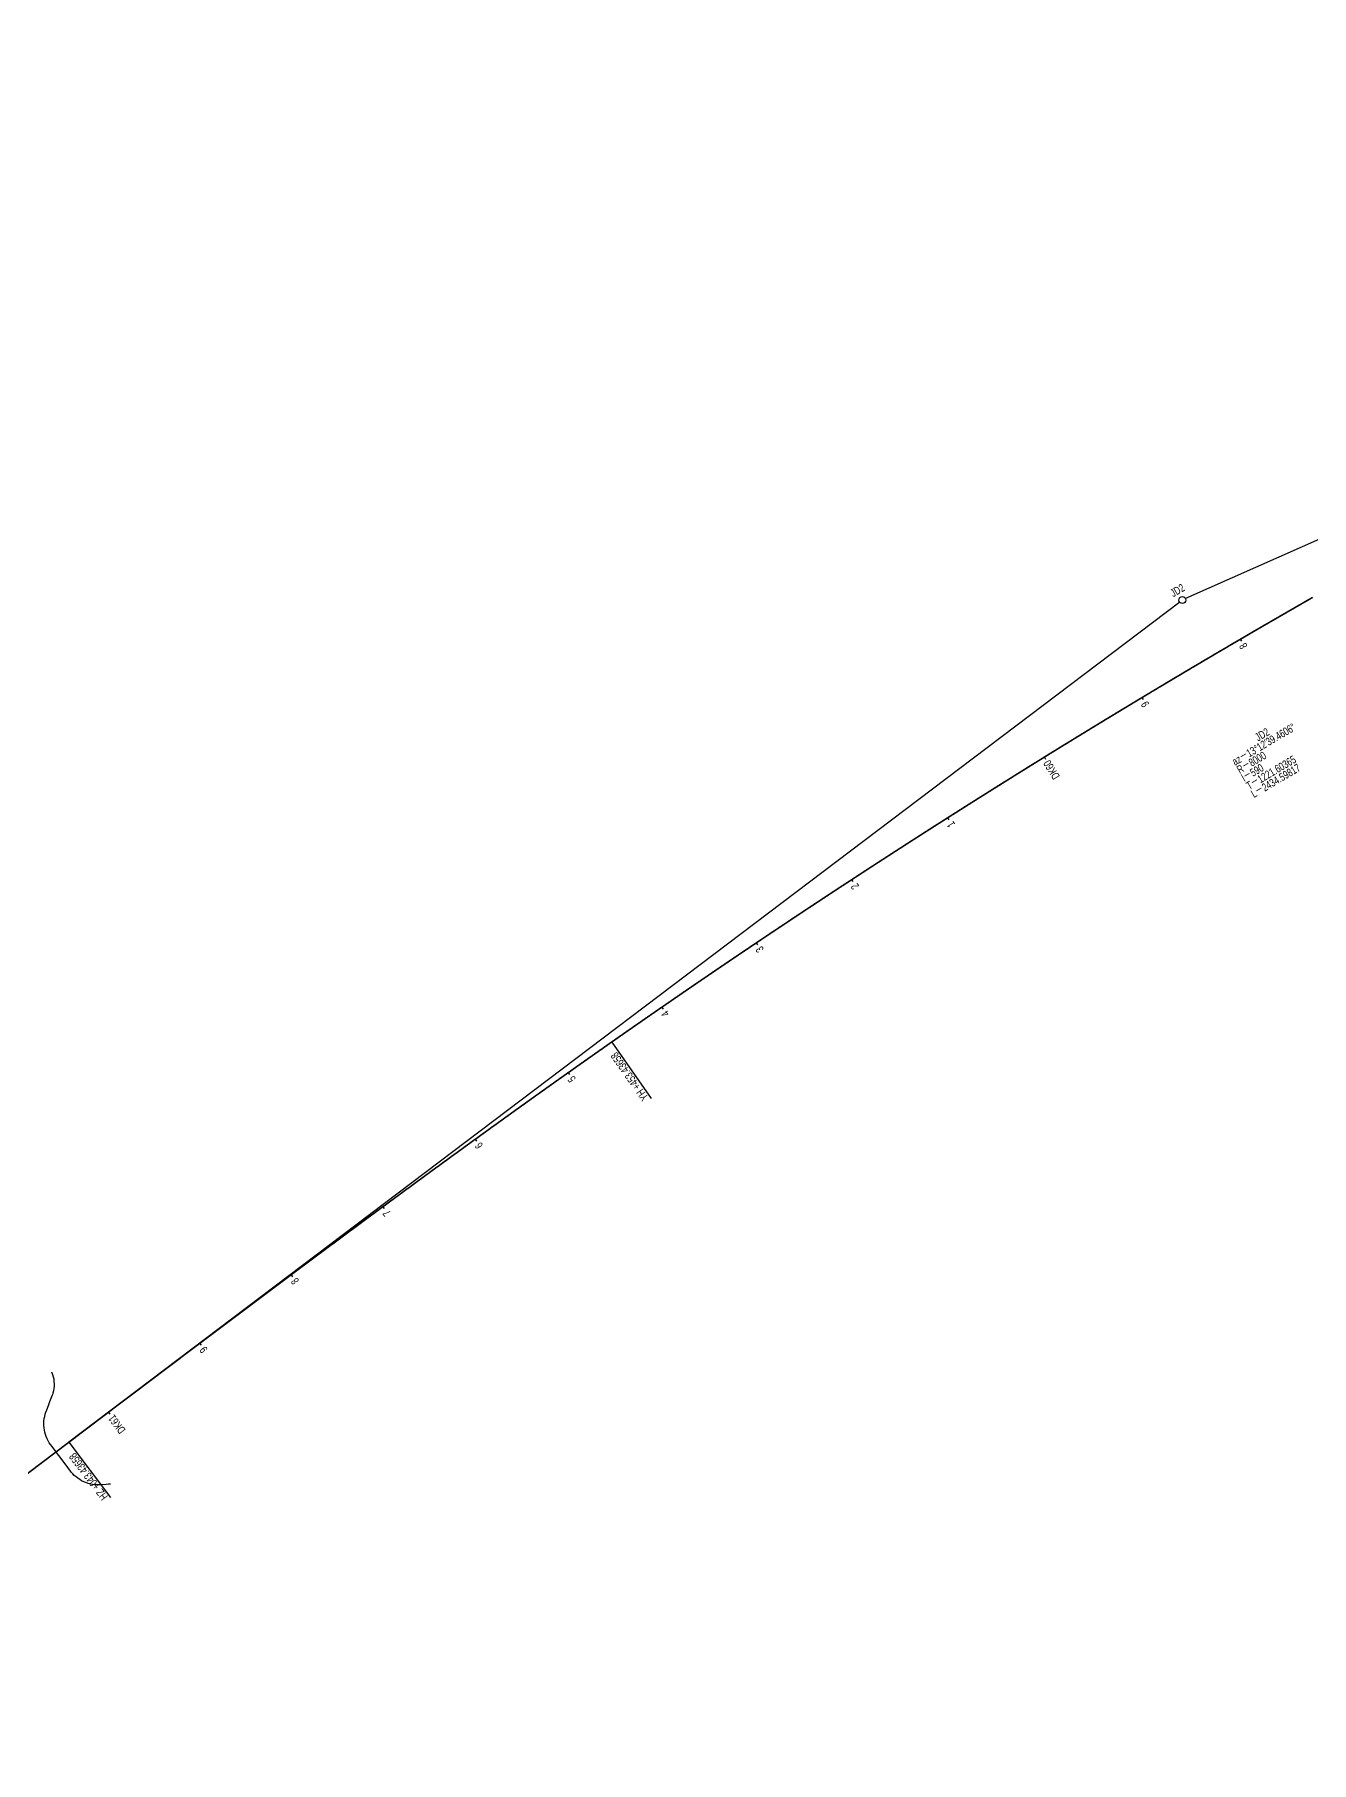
# Model space of a CAD drawing. Header units: millimetres. Extents: x 497834 to 621495, y 3353175 to 3430424.
# Drawn here: x 617618 to 618735, y 3401299 to 3402810 of the extents above; entities that cross this region are included whole.
import ezdxf

# ---------------------------------------------------------------- set-up
doc = ezdxf.new("R2010")
doc.units = ezdxf.units.MM
for name, color, linetype in [('DK改路中线', 7, 'Continuous'), ('dl1', 7, 'Continuous'), ('沪乍杭打线-0.0-200.8段-施工系转设计系成果-2000坐标系-左线_中线_交点', 7, 'Continuous'), ('沪乍杭打线-0.0-200.8段-施工系转设计系成果-2000坐标系-左线_五大桩', 7, 'Continuous'), ('沪乍杭打线-0.0-200.8段-施工系转设计系成果-2000坐标系-左线_曲线资料', 7, 'Continuous'), ('沪乍杭打线-0.0-200.8段-施工系转设计系成果-2000坐标系-左线_里程', 7, 'Continuous')]:
    doc.layers.add(name, color=color, linetype=linetype)
doc.styles.add('PM_LC', font='slromans.shx', dxfattribs={"width": 0.75, "bigfont": 'hztxt.shx'})
doc.styles.add('PM_QX', font='slromans.shx', dxfattribs={"width": 0.75, "bigfont": 'hztxt.shx'})

msp = doc.modelspace()

# ---------------------------------------------------------------- linework, layer by layer
at = {"layer": 'DK改路中线', "color": 3, "linetype": 'Continuous', "ltscale": 2, "flags": 128}
msp.add_lwpolyline([(617684.4, 3401542.1), (617682.4, 3401542), (617680.4, 3401541.9), (617676.4, 3401541.6), (617675.1, 3401541.6, -0.253185), (617674.4, 3401541.5), (617672.4, 3401541.5), (617670.5, 3401541.6), (617668.5, 3401541.9), (617666.5, 3401542.3), (617664.6, 3401542.8), (617662.7, 3401543.4), (617660.8, 3401544.2), (617659, 3401545.1), (617657.3, 3401546.1), (617655.7, 3401547.2), (617654.1, 3401548.4), (617652.6, 3401549.7), (617651.2, 3401551.2), (617649.9, 3401552.7), (617649.2, 3401553.5), (617648.7, 3401554.3), (617647.5, 3401555.9), (617646.3, 3401557.5), (617639.1, 3401567.1), (617637.9, 3401568.7), (617636.7, 3401570.3), (617635.5, 3401571.9), (617633.1, 3401575.1), (617631.9, 3401576.7, -0.255734), (617631.9, 3401576.7), (617630.7, 3401578.3), (617629.7, 3401580), (617628.8, 3401581.8), (617628, 3401583.7), (617627.3, 3401585.5), (617626.8, 3401587.5), (617626.4, 3401589.4), (617626.1, 3401591.4), (617625.9, 3401593.4), (617625.9, 3401595.4), (617626, 3401597.4), (617626.3, 3401599.4), (617626.7, 3401601.3), (617627.2, 3401603.3), (617627.8, 3401605.2), (617627.8, 3401605.2), (617628.5, 3401607), (617629.9, 3401610.8), (617630.6, 3401612.7), (617631.3, 3401614.5), (617633.4, 3401620.1), (617633.7, 3401620.7, 0.199509), (617634.1, 3401622), (617634.6, 3401624), (617635, 3401625.9), (617635.2, 3401627.9), (617635.3, 3401629.9), (617635.1, 3401631.9), (617634.9, 3401633.9), (617634.4, 3401635.8), (617633.9, 3401637.8), (617633.1, 3401639.6), (617633, 3401639.9), (617632.9, 3401640)], format="xyb", dxfattribs=at)
at = {"layer": 'dl1', "color": 3, "linetype": 'Continuous', "ltscale": 2, "const_width": 1.4, "flags": 128}
msp.add_lwpolyline([(618736.2, 3402317.9), (618735.3, 3402317.4), (618734.4, 3402316.9), (618734.4, 3402316.9), (618733.6, 3402316.4), (618732.7, 3402315.9), (618731.8, 3402315.4), (618731, 3402314.9), (618730.1, 3402314.4), (618730.1, 3402314.4), (618729.2, 3402313.9), (618728.4, 3402313.4), (618727.5, 3402312.9), (618726.6, 3402312.4), (618725.8, 3402311.9), (618725.8, 3402311.9), (618724.9, 3402311.4), (618724, 3402310.9), (618723.2, 3402310.4), (618722.3, 3402309.9), (618721.4, 3402309.4), (618721.4, 3402309.4), (618720.6, 3402308.9), (618719.7, 3402308.4), (618718.8, 3402307.9), (618718, 3402307.4), (618717.1, 3402306.9), (618717.1, 3402306.9), (618716.2, 3402306.4), (618715.4, 3402305.9), (618714.5, 3402305.4), (618713.6, 3402304.9), (618712.8, 3402304.4), (618712.7, 3402304.4), (618711.9, 3402303.9), (618711, 3402303.4), (618710.2, 3402302.9), (618709.3, 3402302.4), (618708.4, 3402301.9), (618708.4, 3402301.9), (618707.6, 3402301.4), (618706.7, 3402300.9), (618705.8, 3402300.4), (618705, 3402299.9), (618704.1, 3402299.4), (618704.1, 3402299.4), (618703.2, 3402298.9), (618702.4, 3402298.4), (618701.5, 3402297.9), (618700.6, 3402297.4), (618699.8, 3402296.9), (618699.8, 3402296.9), (618698.9, 3402296.4), (618698, 3402295.9), (618697.2, 3402295.4), (618696.3, 3402294.9), (618695.4, 3402294.4), (618695.4, 3402294.4), (618694.6, 3402293.9), (618693.7, 3402293.4), (618692.8, 3402292.9), (618692, 3402292.4), (618691.1, 3402291.9), (618691.1, 3402291.9), (618690.3, 3402291.4), (618689.4, 3402290.9), (618688.5, 3402290.4), (618687.7, 3402289.9), (618686.8, 3402289.4), (618686.8, 3402289.4), (618685.9, 3402288.9), (618685.1, 3402288.4), (618684.2, 3402287.9), (618683.3, 3402287.4), (618682.5, 3402286.9), (618682.5, 3402286.9), (618681.6, 3402286.4), (618680.7, 3402285.9), (618679.9, 3402285.4), (618679, 3402284.8), (618678.2, 3402284.3), (618678.1, 3402284.3), (618677.3, 3402283.8), (618676.4, 3402283.3), (618675.6, 3402282.8), (618674.7, 3402282.3), (618673.8, 3402281.8), (618673.8, 3402281.8), (618673, 3402281.3), (618672.1, 3402280.8), (618671.2, 3402280.3), (618670.4, 3402279.8), (618669.5, 3402279.3), (618669.5, 3402279.3), (618668.7, 3402278.8), (618667.8, 3402278.3), (618666.9, 3402277.8), (618666.1, 3402277.3), (618665.2, 3402276.8), (618665.2, 3402276.8), (618664.3, 3402276.3), (618663.5, 3402275.8), (618662.6, 3402275.3), (618661.8, 3402274.7), (618660.9, 3402274.2), (618660.9, 3402274.2), (618660, 3402273.7), (618659.2, 3402273.2), (618658.3, 3402272.7), (618657.4, 3402272.2), (618656.6, 3402271.7), (618656.6, 3402271.7), (618655.7, 3402271.2), (618654.9, 3402270.7), (618654, 3402270.2), (618653.1, 3402269.7), (618652.3, 3402269.2), (618652.3, 3402269.2), (618651.4, 3402268.7), (618650.5, 3402268.2), (618649.7, 3402267.7), (618648.8, 3402267.1), (618648, 3402266.6), (618648, 3402266.6), (618647.1, 3402266.1), (618646.2, 3402265.6), (618645.4, 3402265.1), (618644.5, 3402264.6), (618643.7, 3402264.1), (618643.7, 3402264.1), (618642.8, 3402263.6), (618641.9, 3402263.1), (618641.1, 3402262.6), (618640.2, 3402262.1), (618639.3, 3402261.6), (618639.3, 3402261.6), (618638.5, 3402261), (618637.6, 3402260.5), (618636.8, 3402260), (618635.9, 3402259.5), (618635, 3402259), (618635, 3402259), (618634.2, 3402258.5), (618633.3, 3402258), (618632.5, 3402257.5), (618631.6, 3402257), (618630.7, 3402256.5), (618630.7, 3402256.5), (618629.9, 3402256), (618629, 3402255.4), (618628.2, 3402254.9), (618627.3, 3402254.4), (618626.4, 3402253.9), (618626.4, 3402253.9), (618625.6, 3402253.4), (618624.7, 3402252.9), (618623.9, 3402252.4), (618623, 3402251.9), (618622.1, 3402251.4), (618622.1, 3402251.4), (618621.3, 3402250.8), (618620.4, 3402250.3), (618619.6, 3402249.8), (618618.7, 3402249.3), (618617.8, 3402248.8), (618617.8, 3402248.8), (618617, 3402248.3), (618616.1, 3402247.8), (618615.3, 3402247.3), (618614.4, 3402246.8), (618613.6, 3402246.2), (618613.5, 3402246.2), (618612.7, 3402245.7), (618611.8, 3402245.2), (618611, 3402244.7), (618610.1, 3402244.2), (618609.3, 3402243.7), (618609.3, 3402243.7), (618608.4, 3402243.2), (618607.5, 3402242.7), (618606.7, 3402242.1), (618605.8, 3402241.6), (618605, 3402241.1), (618605, 3402241.1), (618604.1, 3402240.6), (618603.2, 3402240.1), (618602.4, 3402239.6), (618601.5, 3402239.1), (618600.7, 3402238.6), (618600.7, 3402238.6), (618599.8, 3402238), (618599, 3402237.5), (618598.1, 3402237), (618597.2, 3402236.5), (618596.4, 3402236), (618596.4, 3402236), (618595.5, 3402235.5), (618594.7, 3402235), (618593.8, 3402234.4), (618593, 3402233.9), (618592.1, 3402233.4), (618592.1, 3402233.4), (618591.2, 3402232.9), (618590.4, 3402232.4), (618589.5, 3402231.9), (618588.7, 3402231.4), (618587.8, 3402230.8), (618587.8, 3402230.8), (618587, 3402230.3), (618586.1, 3402229.8), (618585.2, 3402229.3), (618584.4, 3402228.8), (618583.5, 3402228.3), (618583.5, 3402228.3), (618582.7, 3402227.7), (618581.8, 3402227.2), (618581, 3402226.7), (618580.1, 3402226.2), (618579.2, 3402225.7), (618579.2, 3402225.7), (618578.4, 3402225.2), (618577.5, 3402224.6), (618576.7, 3402224.1), (618575.8, 3402223.6), (618575, 3402223.1), (618575, 3402223.1), (618574.1, 3402222.6), (618573.3, 3402222.1), (618572.4, 3402221.5), (618571.5, 3402221), (618570.7, 3402220.5), (618570.7, 3402220.5), (618569.8, 3402220), (618569, 3402219.5), (618568.1, 3402219), (618567.3, 3402218.4), (618566.4, 3402217.9), (618566.4, 3402217.9), (618565.5, 3402217.4), (618564.7, 3402216.9), (618563.8, 3402216.4), (618563, 3402215.8), (618562.1, 3402215.3), (618562.1, 3402215.3), (618561.3, 3402214.8), (618560.4, 3402214.3), (618559.6, 3402213.8), (618558.7, 3402213.3), (618557.9, 3402212.7), (618557.8, 3402212.7), (618557, 3402212.2), (618556.1, 3402211.7), (618555.3, 3402211.2), (618554.4, 3402210.7), (618553.6, 3402210.1), (618553.6, 3402210.1), (618552.7, 3402209.6), (618551.9, 3402209.1), (618551, 3402208.6), (618550.2, 3402208.1), (618549.3, 3402207.5), (618549.3, 3402207.5), (618548.5, 3402207), (618547.6, 3402206.5), (618546.7, 3402206), (618545.9, 3402205.5), (618545, 3402204.9), (618545, 3402204.9), (618544.2, 3402204.4), (618543.3, 3402203.9), (618542.5, 3402203.4), (618541.6, 3402202.9), (618540.8, 3402202.3), (618540.8, 3402202.3), (618539.9, 3402201.8), (618539.1, 3402201.3), (618538.2, 3402200.8), (618537.4, 3402200.3), (618536.5, 3402199.7), (618536.5, 3402199.7), (618535.7, 3402199.2), (618534.8, 3402198.7), (618533.9, 3402198.2), (618533.1, 3402197.6), (618532.2, 3402197.1), (618532.2, 3402197.1), (618531.4, 3402196.6), (618530.5, 3402196.1), (618529.7, 3402195.6), (618528.8, 3402195), (618528, 3402194.5), (618528, 3402194.5), (618527.1, 3402194), (618526.3, 3402193.5), (618525.4, 3402192.9), (618524.6, 3402192.4), (618523.7, 3402191.9), (618523.7, 3402191.9), (618522.9, 3402191.4), (618522, 3402190.8), (618521.2, 3402190.3), (618520.3, 3402189.8), (618519.5, 3402189.3), (618519.4, 3402189.3), (618518.6, 3402188.8), (618517.7, 3402188.2), (618516.9, 3402187.7), (618516, 3402187.2), (618515.2, 3402186.7), (618515.2, 3402186.7), (618514.3, 3402186.1), (618513.5, 3402185.6), (618512.6, 3402185.1), (618511.8, 3402184.6), (618510.9, 3402184), (618510.9, 3402184), (618510.1, 3402183.5), (618509.2, 3402183), (618508.4, 3402182.5), (618507.5, 3402181.9), (618506.7, 3402181.4), (618506.7, 3402181.4), (618505.8, 3402180.9), (618505, 3402180.4), (618504.1, 3402179.8), (618503.3, 3402179.3), (618502.4, 3402178.8), (618502.4, 3402178.8), (618501.6, 3402178.3), (618500.7, 3402177.7), (618499.9, 3402177.2), (618499, 3402176.7), (618498.2, 3402176.1), (618498.2, 3402176.1), (618497.3, 3402175.6), (618496.5, 3402175.1), (618495.6, 3402174.6), (618494.8, 3402174), (618493.9, 3402173.5), (618493.9, 3402173.5), (618493.1, 3402173), (618492.2, 3402172.5), (618491.4, 3402171.9), (618490.5, 3402171.4), (618489.7, 3402170.9), (618489.7, 3402170.9), (618488.8, 3402170.4), (618488, 3402169.8), (618487.1, 3402169.3), (618486.3, 3402168.8), (618485.4, 3402168.2), (618485.4, 3402168.2), (618484.6, 3402167.7), (618483.7, 3402167.2), (618482.9, 3402166.7), (618482, 3402166.1), (618481.2, 3402165.6), (618481.2, 3402165.6), (618480.3, 3402165.1), (618479.5, 3402164.5), (618478.6, 3402164), (618477.8, 3402163.5), (618476.9, 3402163), (618476.9, 3402163), (618476.1, 3402162.4), (618475.2, 3402161.9), (618474.4, 3402161.4), (618473.5, 3402160.8), (618472.7, 3402160.3), (618472.7, 3402160.3), (618471.9, 3402159.8), (618471, 3402159.2), (618470.2, 3402158.7), (618469.3, 3402158.2), (618468.5, 3402157.7), (618468.5, 3402157.7), (618467.6, 3402157.1), (618466.8, 3402156.6), (618465.9, 3402156.1), (618465.1, 3402155.5), (618464.2, 3402155), (618464.2, 3402155), (618463.4, 3402154.5), (618462.5, 3402153.9), (618461.7, 3402153.4), (618460.8, 3402152.9), (618460, 3402152.4), (618460, 3402152.3), (618459.1, 3402151.8), (618458.3, 3402151.3), (618457.4, 3402150.8), (618456.6, 3402150.2), (618455.7, 3402149.7), (618455.7, 3402149.7), (618454.9, 3402149.2), (618454.1, 3402148.6), (618453.2, 3402148.1), (618452.4, 3402147.6), (618451.5, 3402147), (618451.5, 3402147), (618450.7, 3402146.5), (618449.8, 3402146), (618449, 3402145.4), (618448.1, 3402144.9), (618447.3, 3402144.4), (618447.3, 3402144.4), (618446.4, 3402143.8), (618445.6, 3402143.3), (618444.7, 3402142.8), (618443.9, 3402142.2), (618443.1, 3402141.7), (618443, 3402141.7), (618442.2, 3402141.2), (618441.4, 3402140.6), (618440.5, 3402140.1), (618439.7, 3402139.6), (618438.8, 3402139), (618438.8, 3402139), (618438, 3402138.5), (618437.1, 3402138), (618436.3, 3402137.4), (618435.4, 3402136.9), (618434.6, 3402136.4), (618434.6, 3402136.4), (618433.8, 3402135.8), (618432.9, 3402135.3), (618432.1, 3402134.8), (618431.2, 3402134.2), (618430.4, 3402133.7), (618430.4, 3402133.7), (618429.5, 3402133.2), (618428.7, 3402132.6), (618427.8, 3402132.1), (618427, 3402131.6), (618426.1, 3402131), (618426.1, 3402131), (618425.3, 3402130.5), (618424.5, 3402129.9), (618423.6, 3402129.4), (618422.8, 3402128.9), (618421.9, 3402128.3), (618421.9, 3402128.3), (618421.1, 3402127.8), (618420.2, 3402127.3), (618419.4, 3402126.7), (618418.5, 3402126.2), (618417.7, 3402125.7), (618417.7, 3402125.7), (618416.9, 3402125.1), (618416, 3402124.6), (618415.2, 3402124), (618414.3, 3402123.5), (618413.5, 3402123), (618413.5, 3402123), (618412.6, 3402122.4), (618411.8, 3402121.9), (618411, 3402121.4), (618410.1, 3402120.8), (618409.3, 3402120.3), (618409.3, 3402120.3), (618408.4, 3402119.8), (618407.6, 3402119.2), (618406.7, 3402118.7), (618405.9, 3402118.1), (618405.1, 3402117.6), (618405, 3402117.6), (618404.2, 3402117.1), (618403.4, 3402116.5), (618402.5, 3402116), (618401.7, 3402115.4), (618400.8, 3402114.9), (618400.8, 3402114.9), (618400, 3402114.4), (618399.2, 3402113.8), (618398.3, 3402113.3), (618397.5, 3402112.8), (618396.6, 3402112.2), (618396.6, 3402112.2), (618395.8, 3402111.7), (618394.9, 3402111.1), (618394.1, 3402110.6), (618393.3, 3402110.1), (618392.4, 3402109.5), (618392.4, 3402109.5), (618391.6, 3402109), (618390.7, 3402108.4), (618389.9, 3402107.9), (618389.1, 3402107.4), (618388.2, 3402106.8), (618388.2, 3402106.8), (618387.4, 3402106.3), (618386.5, 3402105.7), (618385.7, 3402105.2), (618384.8, 3402104.7), (618384, 3402104.1), (618384, 3402104.1), (618383.2, 3402103.6), (618382.3, 3402103), (618381.5, 3402102.5), (618380.6, 3402102), (618379.8, 3402101.4), (618379.8, 3402101.4), (618379, 3402100.9), (618378.1, 3402100.3), (618377.3, 3402099.8), (618376.4, 3402099.2), (618375.6, 3402098.7), (618375.6, 3402098.7), (618374.8, 3402098.2), (618373.9, 3402097.6), (618373.1, 3402097.1), (618372.2, 3402096.5), (618371.4, 3402096), (618371.4, 3402096), (618370.6, 3402095.5), (618369.7, 3402094.9), (618368.9, 3402094.4), (618368, 3402093.8), (618367.2, 3402093.3), (618367.2, 3402093.3), (618366.4, 3402092.7), (618365.5, 3402092.2), (618364.7, 3402091.7), (618363.8, 3402091.1), (618363, 3402090.6), (618363, 3402090.6), (618362.2, 3402090), (618361.3, 3402089.5), (618360.5, 3402088.9), (618359.6, 3402088.4), (618358.8, 3402087.8), (618358.8, 3402087.8), (618358, 3402087.3), (618357.1, 3402086.8), (618356.3, 3402086.2), (618355.4, 3402085.7), (618354.6, 3402085.1), (618354.6, 3402085.1), (618353.8, 3402084.6), (618352.9, 3402084), (618352.1, 3402083.5), (618351.2, 3402082.9), (618350.4, 3402082.4), (618350.4, 3402082.4), (618349.6, 3402081.9), (618348.7, 3402081.3), (618347.9, 3402080.8), (618347.1, 3402080.2), (618346.2, 3402079.7), (618346.2, 3402079.7), (618345.4, 3402079.1), (618344.5, 3402078.6), (618343.7, 3402078), (618342.9, 3402077.5), (618342, 3402077), (618342, 3402076.9), (618341.2, 3402076.4), (618340.4, 3402075.9), (618339.5, 3402075.3), (618338.7, 3402074.8), (618337.8, 3402074.2), (618337.8, 3402074.2), (618337, 3402073.7), (618336.2, 3402073.1), (618335.3, 3402072.6), (618334.5, 3402072), (618333.7, 3402071.5), (618333.6, 3402071.5), (618332.8, 3402070.9), (618332, 3402070.4), (618331.1, 3402069.8), (618330.3, 3402069.3), (618329.5, 3402068.7), (618329.5, 3402068.7), (618328.6, 3402068.2), (618327.8, 3402067.7), (618327, 3402067.1), (618326.1, 3402066.6), (618325.3, 3402066), (618325.3, 3402066), (618324.4, 3402065.5), (618323.6, 3402064.9), (618322.8, 3402064.4), (618321.9, 3402063.8), (618321.1, 3402063.3), (618321.1, 3402063.3), (618320.3, 3402062.7), (618319.4, 3402062.2), (618318.6, 3402061.6), (618317.8, 3402061.1), (618316.9, 3402060.5), (618316.9, 3402060.5), (618316.1, 3402060), (618315.3, 3402059.4), (618314.4, 3402058.9), (618313.6, 3402058.3), (618312.7, 3402057.8), (618312.7, 3402057.8), (618311.9, 3402057.2), (618311.1, 3402056.7), (618310.2, 3402056.1), (618309.4, 3402055.6), (618308.6, 3402055), (618308.6, 3402055), (618307.7, 3402054.5), (618306.9, 3402053.9), (618306.1, 3402053.4), (618305.2, 3402052.8), (618304.4, 3402052.3), (618304.4, 3402052.3), (618303.6, 3402051.7), (618302.7, 3402051.2), (618301.9, 3402050.6), (618301.1, 3402050.1), (618300.2, 3402049.5), (618300.2, 3402049.5), (618299.4, 3402049), (618298.6, 3402048.4), (618297.7, 3402047.9), (618296.9, 3402047.3), (618296.1, 3402046.8), (618296, 3402046.8), (618295.2, 3402046.2), (618294.4, 3402045.7), (618293.5, 3402045.1), (618292.7, 3402044.6), (618291.9, 3402044), (618291.9, 3402044), (618291, 3402043.5), (618290.2, 3402042.9), (618289.4, 3402042.3), (618288.5, 3402041.8), (618287.7, 3402041.2), (618287.7, 3402041.2), (618286.9, 3402040.7), (618286, 3402040.1), (618285.2, 3402039.6), (618284.4, 3402039), (618283.5, 3402038.5), (618283.5, 3402038.5), (618282.7, 3402037.9), (618281.9, 3402037.4), (618281, 3402036.8), (618280.2, 3402036.3), (618279.4, 3402035.7), (618279.4, 3402035.7), (618278.6, 3402035.2), (618277.7, 3402034.6), (618276.9, 3402034), (618276.1, 3402033.5), (618275.2, 3402032.9), (618275.2, 3402032.9), (618274.4, 3402032.4), (618273.6, 3402031.8), (618272.7, 3402031.3), (618271.9, 3402030.7), (618271.1, 3402030.2), (618271.1, 3402030.2), (618270.2, 3402029.6), (618269.4, 3402029.1), (618268.6, 3402028.5), (618267.7, 3402027.9), (618266.9, 3402027.4), (618266.9, 3402027.4), (618266.1, 3402026.8), (618265.2, 3402026.3), (618264.4, 3402025.7), (618263.6, 3402025.2), (618262.7, 3402024.6), (618262.7, 3402024.6), (618261.9, 3402024.1), (618261.1, 3402023.5), (618260.3, 3402022.9), (618259.4, 3402022.4), (618258.6, 3402021.8), (618258.6, 3402021.8), (618257.8, 3402021.3), (618256.9, 3402020.7), (618256.1, 3402020.2), (618255.3, 3402019.6), (618254.4, 3402019), (618254.4, 3402019), (618253.6, 3402018.5), (618252.8, 3402017.9), (618251.9, 3402017.4), (618251.1, 3402016.8), (618250.3, 3402016.3), (618250.3, 3402016.3), (618249.5, 3402015.7), (618248.6, 3402015.1), (618247.8, 3402014.6), (618247, 3402014), (618246.1, 3402013.5), (618246.1, 3402013.5), (618245.3, 3402012.9), (618244.5, 3402012.4), (618243.6, 3402011.8), (618242.8, 3402011.2), (618242, 3402010.7), (618242, 3402010.7), (618241.2, 3402010.1), (618240.3, 3402009.6), (618239.5, 3402009), (618238.7, 3402008.4), (618237.8, 3402007.9), (618237.8, 3402007.9), (618237, 3402007.3), (618236.2, 3402006.8), (618235.3, 3402006.2), (618234.5, 3402005.7), (618233.7, 3402005.1), (618233.7, 3402005.1), (618232.9, 3402004.5), (618232, 3402004), (618231.2, 3402003.4), (618230.4, 3402002.9), (618229.5, 3402002.3), (618229.5, 3402002.3), (618228.7, 3402001.7), (618227.9, 3402001.2), (618227.1, 3402000.6), (618226.2, 3402000.1), (618225.4, 3401999.5), (618225.4, 3401999.5), (618224.6, 3401998.9), (618223.8, 3401998.4), (618222.9, 3401997.8), (618222.1, 3401997.3), (618221.3, 3401996.7), (618221.3, 3401996.7), (618220.4, 3401996.1), (618219.6, 3401995.6), (618218.8, 3401995), (618218, 3401994.4), (618217.1, 3401993.9), (618217.1, 3401993.9), (618216.3, 3401993.3), (618215.5, 3401992.8), (618214.6, 3401992.2), (618213.8, 3401991.6), (618213, 3401991.1), (618213, 3401991.1), (618212.2, 3401990.5), (618211.3, 3401990), (618210.5, 3401989.4), (618209.7, 3401988.8), (618208.9, 3401988.3), (618208.9, 3401988.3), (618208, 3401987.7), (618207.2, 3401987.1), (618206.4, 3401986.6), (618205.6, 3401986), (618204.7, 3401985.4), (618204.7, 3401985.4), (618203.9, 3401984.9), (618203.1, 3401984.3), (618202.2, 3401983.8), (618201.4, 3401983.2), (618200.6, 3401982.6), (618200.6, 3401982.6), (618199.8, 3401982.1), (618198.9, 3401981.5), (618198.1, 3401980.9), (618197.3, 3401980.4), (618196.5, 3401979.8), (618196.5, 3401979.8), (618195.6, 3401979.2), (618194.8, 3401978.7), (618194, 3401978.1), (618193.2, 3401977.6), (618192.3, 3401977), (618192.3, 3401977), (618191.5, 3401976.4), (618190.7, 3401975.9), (618189.9, 3401975.3), (618189, 3401974.7), (618188.2, 3401974.2), (618188.2, 3401974.2), (618187.4, 3401973.6), (618186.6, 3401973), (618185.7, 3401972.5), (618184.9, 3401971.9), (618184.1, 3401971.3), (618184.1, 3401971.3), (618183.3, 3401970.8), (618182.4, 3401970.2), (618181.6, 3401969.6), (618180.8, 3401969.1), (618180, 3401968.5), (618180, 3401968.5), (618179.1, 3401967.9), (618178.3, 3401967.4), (618177.5, 3401966.8), (618176.7, 3401966.2), (618175.8, 3401965.7), (618175.8, 3401965.7), (618175, 3401965.1), (618174.2, 3401964.5), (618173.4, 3401964), (618172.6, 3401963.4), (618171.7, 3401962.8), (618171.7, 3401962.8), (618170.9, 3401962.3), (618170.1, 3401961.7), (618169.3, 3401961.1), (618168.4, 3401960.6), (618167.6, 3401960), (618167.6, 3401960), (618166.8, 3401959.4), (618166, 3401958.9), (618165.1, 3401958.3), (618164.3, 3401957.7), (618163.5, 3401957.2), (618163.5, 3401957.2), (618162.7, 3401956.6), (618161.8, 3401956), (618161, 3401955.5), (618160.2, 3401954.9), (618159.4, 3401954.3), (618159.4, 3401954.3), (618158.6, 3401953.8), (618157.7, 3401953.2), (618156.9, 3401952.6), (618156.1, 3401952), (618155.3, 3401951.5), (618155.3, 3401951.5), (618154.4, 3401950.9), (618153.6, 3401950.3), (618152.8, 3401949.8), (618152, 3401949.2), (618151.2, 3401948.6), (618151.2, 3401948.6), (618150.3, 3401948.1), (618149.5, 3401947.5), (618148.7, 3401946.9), (618147.9, 3401946.3), (618147.1, 3401945.8), (618147, 3401945.8), (618146.2, 3401945.2), (618145.4, 3401944.6), (618144.6, 3401944.1), (618143.8, 3401943.5), (618142.9, 3401942.9), (618142.9, 3401942.9), (618142.1, 3401942.4), (618141.3, 3401941.8), (618140.5, 3401941.2), (618139.7, 3401940.6), (618138.8, 3401940.1), (618138.8, 3401940.1), (618138, 3401939.5), (618137.2, 3401938.9), (618136.4, 3401938.4), (618135.6, 3401937.8), (618134.7, 3401937.2), (618134.7, 3401937.2), (618133.9, 3401936.6), (618133.1, 3401936.1), (618132.3, 3401935.5), (618131.5, 3401934.9), (618130.6, 3401934.4), (618130.6, 3401934.3), (618129.8, 3401933.8), (618129, 3401933.2), (618128.2, 3401932.6), (618127.4, 3401932.1), (618126.5, 3401931.5), (618126.5, 3401931.5), (618125.7, 3401930.9), (618124.9, 3401930.3), (618124.1, 3401929.8), (618123.3, 3401929.2), (618122.8, 3401928.9), (618121.9, 3401928.3), (618121.1, 3401927.7), (618120.3, 3401927.1), (618119.5, 3401926.6), (618118.7, 3401926), (618117.9, 3401925.4), (618117, 3401924.8), (618116.2, 3401924.3), (618115.4, 3401923.7), (618114.6, 3401923.1), (618113.8, 3401922.5), (618112.9, 3401922), (618112.1, 3401921.4), (618111.3, 3401920.8), (618110.5, 3401920.2), (618109.7, 3401919.7), (618108.8, 3401919.1), (618108, 3401918.5), (618107.2, 3401917.9), (618106.4, 3401917.4), (618105.6, 3401916.8), (618104.8, 3401916.2), (618103.9, 3401915.6), (618103.1, 3401915.1), (618102.3, 3401914.5), (618101.5, 3401913.9), (618100.7, 3401913.3), (618099.9, 3401912.8), (618099, 3401912.2), (618098.2, 3401911.6), (618097.4, 3401911), (618096.6, 3401910.5), (618095.8, 3401909.9), (618095, 3401909.3), (618094.1, 3401908.7), (618093.3, 3401908.1), (618092.5, 3401907.6), (618091.7, 3401907), (618090.9, 3401906.4), (618090, 3401905.8), (618089.2, 3401905.3), (618088.4, 3401904.7), (618087.6, 3401904.1), (618086.8, 3401903.5), (618086, 3401902.9), (618085.2, 3401902.4), (618084.3, 3401901.8), (618083.5, 3401901.2), (618082.7, 3401900.6), (618081.9, 3401900.1), (618081.1, 3401899.5), (618080.3, 3401898.9), (618079.4, 3401898.3), (618078.6, 3401897.7), (618077.8, 3401897.2), (618077, 3401896.6), (618076.2, 3401896), (618075.4, 3401895.4), (618074.5, 3401894.9), (618073.7, 3401894.3), (618072.9, 3401893.7), (618072.1, 3401893.1), (618071.3, 3401892.5), (618070.5, 3401892), (618069.7, 3401891.4), (618068.8, 3401890.8), (618068, 3401890.2), (618067.2, 3401889.6), (618066.4, 3401889.1), (618065.6, 3401888.5), (618064.8, 3401887.9), (618064, 3401887.3), (618063.1, 3401886.7), (618062.3, 3401886.2), (618061.5, 3401885.6), (618060.7, 3401885), (618059.9, 3401884.4), (618059.1, 3401883.8), (618058.3, 3401883.3), (618057.4, 3401882.7), (618056.6, 3401882.1), (618055.8, 3401881.5), (618055, 3401880.9), (618054.2, 3401880.3), (618053.4, 3401879.8), (618052.6, 3401879.2), (618051.7, 3401878.6), (618050.9, 3401878), (618050.1, 3401877.4), (618049.3, 3401876.9), (618048.5, 3401876.3), (618047.7, 3401875.7), (618046.9, 3401875.1), (618046.1, 3401874.5), (618045.2, 3401873.9), (618044.4, 3401873.4), (618043.6, 3401872.8), (618042.8, 3401872.2), (618042, 3401871.6), (618041.2, 3401871), (618040.4, 3401870.5), (618039.5, 3401869.9), (618038.7, 3401869.3), (618037.9, 3401868.7), (618037.1, 3401868.1), (618036.3, 3401867.5), (618035.5, 3401867), (618034.7, 3401866.4), (618033.9, 3401865.8), (618033.1, 3401865.2), (618032.2, 3401864.6), (618031.4, 3401864), (618030.6, 3401863.5), (618029.8, 3401862.9), (618029, 3401862.3), (618028.2, 3401861.7), (618027.4, 3401861.1), (618026.6, 3401860.5), (618025.7, 3401859.9), (618024.9, 3401859.4), (618024.1, 3401858.8), (618023.3, 3401858.2), (618022.5, 3401857.6), (618021.7, 3401857), (618020.9, 3401856.4), (618020.1, 3401855.9), (618019.3, 3401855.3), (618018.4, 3401854.7), (618017.6, 3401854.1), (618016.8, 3401853.5), (618016, 3401852.9), (618015.2, 3401852.3), (618014.4, 3401851.8), (618013.6, 3401851.2), (618012.8, 3401850.6), (618012, 3401850), (618011.1, 3401849.4), (618010.3, 3401848.8), (618009.5, 3401848.2), (618008.7, 3401847.7), (618007.9, 3401847.1), (618007.1, 3401846.5), (618006.3, 3401845.9), (618005.5, 3401845.3), (618004.7, 3401844.7), (618003.9, 3401844.1), (618003, 3401843.6), (618002.2, 3401843), (618001.4, 3401842.4), (618000.6, 3401841.8), (617999.8, 3401841.2), (617999, 3401840.6), (617998.2, 3401840), (617997.4, 3401839.5), (617996.6, 3401838.9), (617995.8, 3401838.3), (617994.9, 3401837.7), (617994.1, 3401837.1), (617993.3, 3401836.5), (617992.5, 3401835.9), (617991.7, 3401835.3), (617990.9, 3401834.8), (617990.1, 3401834.2), (617989.3, 3401833.6), (617988.5, 3401833), (617987.7, 3401832.4), (617986.9, 3401831.8), (617986, 3401831.2), (617985.2, 3401830.6), (617984.4, 3401830), (617983.6, 3401829.5), (617982.8, 3401828.9), (617982, 3401828.3), (617981.2, 3401827.7), (617980.4, 3401827.1), (617979.6, 3401826.5), (617978.8, 3401825.9), (617978, 3401825.3), (617977.2, 3401824.8), (617976.3, 3401824.2), (617975.5, 3401823.6), (617974.7, 3401823), (617973.9, 3401822.4), (617973.1, 3401821.8), (617972.3, 3401821.2), (617971.5, 3401820.6), (617970.7, 3401820), (617969.9, 3401819.5), (617969.1, 3401818.9), (617968.3, 3401818.3), (617967.5, 3401817.7), (617966.6, 3401817.1), (617965.8, 3401816.5), (617965, 3401815.9), (617964.2, 3401815.3), (617963.4, 3401814.7), (617962.6, 3401814.1), (617961.8, 3401813.6), (617961, 3401813), (617960.2, 3401812.4), (617959.4, 3401811.8), (617958.6, 3401811.2), (617957.8, 3401810.6), (617957, 3401810), (617956.2, 3401809.4), (617955.3, 3401808.8), (617954.5, 3401808.2), (617953.7, 3401807.6), (617952.9, 3401807.1), (617952.1, 3401806.5), (617951.3, 3401805.9), (617950.5, 3401805.3), (617949.7, 3401804.7), (617948.9, 3401804.1), (617948.1, 3401803.5), (617947.3, 3401802.9), (617946.5, 3401802.3), (617945.7, 3401801.7), (617944.9, 3401801.1), (617944.1, 3401800.6), (617943.2, 3401800), (617942.4, 3401799.4), (617941.6, 3401798.8), (617940.8, 3401798.2), (617940, 3401797.6), (617939.2, 3401797), (617938.4, 3401796.4), (617937.6, 3401795.8), (617936.8, 3401795.2), (617936, 3401794.6), (617935.2, 3401794), (617934.4, 3401793.5), (617933.6, 3401792.9), (617932.8, 3401792.3), (617932, 3401791.7), (617931.2, 3401791.1), (617930.4, 3401790.5), (617929.5, 3401789.9), (617928.7, 3401789.3), (617927.9, 3401788.7), (617927.1, 3401788.1), (617926.3, 3401787.5), (617925.5, 3401786.9), (617924.7, 3401786.3), (617923.9, 3401785.7), (617923.1, 3401785.2), (617922.3, 3401784.6), (617921.5, 3401784), (617920.7, 3401783.4), (617919.9, 3401782.8), (617919.1, 3401782.2), (617918.3, 3401781.6), (617917.5, 3401781), (617916.7, 3401780.4), (617915.9, 3401779.8), (617915.1, 3401779.2), (617914.3, 3401778.6), (617913.4, 3401778), (617912.6, 3401777.4), (617911.8, 3401776.8), (617911, 3401776.3), (617910.2, 3401775.7), (617909.4, 3401775.1), (617908.6, 3401774.5), (617907.8, 3401773.9), (617907, 3401773.3), (617906.2, 3401772.7), (617905.4, 3401772.1), (617904.6, 3401771.5), (617903.8, 3401770.9), (617903, 3401770.3), (617902.2, 3401769.7), (617901.4, 3401769.1), (617900.6, 3401768.5), (617899.8, 3401767.9), (617899, 3401767.3), (617898.2, 3401766.7), (617897.4, 3401766.1), (617896.6, 3401765.5), (617895.8, 3401765), (617895, 3401764.4), (617894.1, 3401763.8), (617893.3, 3401763.2), (617892.5, 3401762.6), (617891.7, 3401762), (617890.9, 3401761.4), (617890.1, 3401760.8), (617889.3, 3401760.2), (617888.5, 3401759.6), (617887.7, 3401759), (617886.9, 3401758.4), (617886.1, 3401757.8), (617885.3, 3401757.2), (617884.5, 3401756.6), (617883.7, 3401756), (617882.9, 3401755.4), (617882.1, 3401754.8), (617881.3, 3401754.2), (617880.5, 3401753.6), (617879.7, 3401753), (617878.9, 3401752.4), (617878.1, 3401751.9), (617877.3, 3401751.3), (617876.5, 3401750.7), (617875.7, 3401750.1), (617874.9, 3401749.5), (617874.1, 3401748.9), (617873.3, 3401748.3), (617872.5, 3401747.7), (617871.7, 3401747.1), (617870.9, 3401746.5), (617870.1, 3401745.9), (617869.3, 3401745.3), (617868.5, 3401744.7), (617867.6, 3401744.1), (617866.8, 3401743.5), (617866, 3401742.9), (617865.2, 3401742.3), (617864.4, 3401741.7), (617863.6, 3401741.1), (617862.8, 3401740.5), (617862, 3401739.9), (617861.2, 3401739.3), (617860.4, 3401738.7), (617859.6, 3401738.1), (617858.8, 3401737.5), (617858, 3401736.9), (617857.2, 3401736.3), (617856.4, 3401735.7), (617855.6, 3401735.1), (617854.8, 3401734.5), (617854, 3401733.9), (617853.2, 3401733.3), (617852.4, 3401732.8), (617851.6, 3401732.2), (617850.8, 3401731.6), (617850, 3401731), (617849.2, 3401730.4), (617848.4, 3401729.8), (617847.6, 3401729.2), (617846.8, 3401728.6), (617846, 3401728), (617845.2, 3401727.4), (617844.4, 3401726.8), (617843.6, 3401726.2), (617842.8, 3401725.6), (617842, 3401725), (617841.2, 3401724.4), (617840.4, 3401723.8), (617839.6, 3401723.2), (617838.8, 3401722.6), (617838, 3401722), (617837.2, 3401721.4), (617836.4, 3401720.8), (617835.6, 3401720.2), (617834.8, 3401719.6), (617834, 3401719), (617833.2, 3401718.4), (617832.4, 3401717.8), (617831.6, 3401717.2), (617830.8, 3401716.6), (617830, 3401716), (617829.2, 3401715.4), (617828.4, 3401714.8), (617827.6, 3401714.2), (617826.8, 3401713.6), (617826, 3401713), (617825.2, 3401712.4), (617824.4, 3401711.8), (617823.6, 3401711.2), (617822.8, 3401710.6), (617822, 3401710), (617821.2, 3401709.4), (617820.4, 3401708.8), (617819.6, 3401708.2), (617818.8, 3401707.6), (617818, 3401707), (617817.2, 3401706.4), (617816.4, 3401705.8), (617815.6, 3401705.2), (617814.8, 3401704.6), (617814, 3401704), (617813.2, 3401703.4), (617812.4, 3401702.8), (617811.6, 3401702.2), (617810.8, 3401701.6), (617810, 3401701), (617809.2, 3401700.4), (617808.4, 3401699.8), (617807.6, 3401699.2), (617806.8, 3401698.6), (617806, 3401698), (617805.2, 3401697.4), (617804.4, 3401696.8), (617803.6, 3401696.2), (617802.8, 3401695.6), (617802, 3401695), (617801.2, 3401694.4), (617800.4, 3401693.8), (617799.6, 3401693.2), (617798.8, 3401692.6), (617798, 3401692), (617797.2, 3401691.4), (617796.4, 3401690.8), (617795.6, 3401690.2), (617794.8, 3401689.6), (617794, 3401689), (617793.2, 3401688.4), (617792.4, 3401687.8), (617791.6, 3401687.2), (617790.8, 3401686.6), (617790, 3401686), (617789.2, 3401685.4), (617788.4, 3401684.8), (617787.6, 3401684.2), (617786.8, 3401683.6), (617786, 3401683), (617785.2, 3401682.4), (617784.4, 3401681.8), (617783.6, 3401681.2), (617782.8, 3401680.6), (617782, 3401680), (617781.2, 3401679.4), (617780.4, 3401678.8), (617779.6, 3401678.2), (617778.8, 3401677.6), (617778, 3401677), (617777.2, 3401676.4), (617776.4, 3401675.8), (617775.6, 3401675.2), (617774.8, 3401674.6), (617774, 3401674), (617773.2, 3401673.4), (617772.4, 3401672.8), (617771.6, 3401672.2), (617770.8, 3401671.6), (617770, 3401671), (617769.2, 3401670.4), (617768.4, 3401669.8), (617767.6, 3401669.2), (617766.8, 3401668.6), (617766, 3401668), (617765.2, 3401667.4), (617764.4, 3401666.8), (617763.6, 3401666.2), (617762.8, 3401665.6), (617762, 3401665), (617761.2, 3401664.4), (617760.4, 3401663.8), (617759.6, 3401663.2), (617758.8, 3401662.6), (617758, 3401662), (617757.2, 3401661.4), (617756.4, 3401660.8), (617755.6, 3401660.2), (617754.8, 3401659.6), (617754, 3401659), (617753.2, 3401658.4), (617752.4, 3401657.8), (617751.6, 3401657.2), (617750.8, 3401656.6), (617750, 3401656), (617749.2, 3401655.4), (617748.4, 3401654.8), (617747.6, 3401654.2), (617746.8, 3401653.6), (617746, 3401653), (617745.2, 3401652.3), (617744.4, 3401651.7), (617743.6, 3401651.1), (617742.8, 3401650.5), (617742, 3401649.9), (617741.2, 3401649.3), (617740.4, 3401648.7), (617739.6, 3401648.1), (617738.8, 3401647.5), (617738, 3401646.9), (617737.2, 3401646.3), (617736.4, 3401645.7), (617735.6, 3401645.1), (617734.8, 3401644.5), (617734, 3401643.9), (617733.2, 3401643.3), (617732.4, 3401642.7), (617731.6, 3401642.1), (617730.8, 3401641.5), (617730, 3401640.9), (617729.2, 3401640.3), (617728.4, 3401639.7), (617727.6, 3401639.1), (617726.8, 3401638.5), (617726.1, 3401637.9), (617725.3, 3401637.3), (617724.5, 3401636.7), (617723.7, 3401636.1), (617722.9, 3401635.5), (617722.1, 3401634.9), (617721.3, 3401634.3), (617720.5, 3401633.7), (617719.7, 3401633.1), (617718.9, 3401632.5), (617718.1, 3401631.9), (617717.3, 3401631.3), (617716.5, 3401630.7), (617715.7, 3401630.1), (617714.9, 3401629.5), (617714.1, 3401628.9), (617713.3, 3401628.3), (617712.5, 3401627.7), (617711.7, 3401627.1), (617710.9, 3401626.4), (617710.1, 3401625.8), (617709.3, 3401625.2), (617708.5, 3401624.6), (617707.7, 3401624), (617706.9, 3401623.4), (617706.1, 3401622.8), (617705.3, 3401622.2), (617704.5, 3401621.6), (617703.7, 3401621), (617702.9, 3401620.4), (617702.1, 3401619.8), (617701.3, 3401619.2), (617700.5, 3401618.6), (617699.7, 3401618), (617698.9, 3401617.4), (617698.1, 3401616.8), (617697.3, 3401616.2), (617696.5, 3401615.6), (617695.7, 3401615), (617694.9, 3401614.4), (617694.1, 3401613.8), (617693.3, 3401613.2), (617692.5, 3401612.6), (617691.7, 3401612), (617690.9, 3401611.4), (617690.1, 3401610.8), (617689.3, 3401610.2), (617688.5, 3401609.6), (617687.7, 3401609), (617686.9, 3401608.4), (617686.2, 3401607.8), (617685.4, 3401607.2), (617684.6, 3401606.6), (617683.8, 3401606), (617683, 3401605.4), (617682.2, 3401604.7), (617681.4, 3401604.1), (617680.6, 3401603.5), (617679.8, 3401602.9), (617679, 3401602.3), (617678.2, 3401601.7), (617677.4, 3401601.1), (617676.6, 3401600.5), (617675.8, 3401599.9), (617675, 3401599.3), (617674.2, 3401598.7), (617673.4, 3401598.1), (617672.6, 3401597.5), (617671.8, 3401596.9), (617671, 3401596.3), (617670.2, 3401595.7), (617669.4, 3401595.1), (617668.6, 3401594.5), (617667.8, 3401593.9), (617667, 3401593.3), (617666.2, 3401592.7), (617665.4, 3401592.1), (617664.6, 3401591.5), (617663.8, 3401590.9), (617663, 3401590.3), (617662.2, 3401589.7), (617661.4, 3401589.1), (617660.6, 3401588.5), (617659.8, 3401587.9), (617659, 3401587.3), (617658.2, 3401586.7), (617657.4, 3401586.1), (617656.6, 3401585.4), (617655.8, 3401584.8), (617655, 3401584.2), (617654.2, 3401583.6), (617653.4, 3401583), (617652.7, 3401582.4), (617651.9, 3401581.8), (617651.1, 3401581.2), (617650.3, 3401580.6), (617649.5, 3401580), (617648.7, 3401579.4), (617647.9, 3401578.8), (617278.3, 3401299.3)], dxfattribs=at)
at = {"layer": '沪乍杭打线-0.0-200.8段-施工系转设计系成果-2000坐标系-左线_中线_交点', "color": 6, "linetype": 'Continuous', "ltscale": 2}
for p, q in [((619739.2, 3402810.3), (618625, 3402316.9)), ((618619.8, 3402313.8), (617647.9, 3401578.8))]:
    msp.add_line(p, q, dxfattribs=at)
msp.add_circle((618622.2, 3402315.6), 3, dxfattribs=at)
at = {"layer": '沪乍杭打线-0.0-200.8段-施工系转设计系成果-2000坐标系-左线_五大桩', "color": 5, "linetype": 'Continuous', "ltscale": 2}
for p, q in [((618122.8, 3401928.9), (618157.3, 3401879.5)), ((617647.9, 3401578.8), (617684.4, 3401530.4))]:
    msp.add_line(p, q, dxfattribs=at)
at = {"layer": '沪乍杭打线-0.0-200.8段-施工系转设计系成果-2000坐标系-左线_里程', "color": 5, "linetype": 'Continuous', "ltscale": 2}
for p, q in [((618672.8, 3402281.2), (618673.8, 3402279.5)), ((618586.8, 3402230.2), (618587.8, 3402228.5)), ((618501.4, 3402178.2), (618502.5, 3402176.5)), ((618416.7, 3402125), (618417.8, 3402123.3)), ((618332.7, 3402070.8), (618333.8, 3402069.2)), ((618249.3, 3402015.6), (618250.4, 3402014)), ((618166.6, 3401959.3), (618167.8, 3401957.7)), ((618084.7, 3401902), (618085.8, 3401900.4)), ((618003.4, 3401843.8), (618004.6, 3401842.2)), ((617922.7, 3401784.8), (617923.8, 3401783.2)), ((617842.3, 3401725.2), (617843.5, 3401723.6)), ((617762.3, 3401665.2), (617763.5, 3401663.6)), ((617682.5, 3401605), (617683.7, 3401603.4))]:
    msp.add_line(p, q, dxfattribs=at)

# ---------------------------------------------------------------- texts
at = {"layer": '沪乍杭打线-0.0-200.8段-施工系转设计系成果-2000坐标系-左线_中线_交点', "color": 5, "style": 'PM_QX', "width": 0.75}
msp.add_text('JD2', height=7, rotation=30.4918, dxfattribs=at).set_placement((618614.2, 3402317.9))
at = {"layer": '沪乍杭打线-0.0-200.8段-施工系转设计系成果-2000坐标系-左线_五大桩', "color": 5, "style": 'PM_QX', "width": 0.75}
for s, rotation, p in [('YH +453.43658', 124.9845, (618155.3, 3401880.6)), ('HZ +043.43658', 127.0972, (617682.4, 3401531.4))]:
    msp.add_text(s, height=7, rotation=rotation, dxfattribs=at).set_placement(p)
at = {"layer": '沪乍杭打线-0.0-200.8段-施工系转设计系成果-2000坐标系-左线_曲线资料', "color": 5, "style": 'PM_QX', "width": 0.75}
msp.add_text('JD2', height=7, rotation=30.4918, dxfattribs=at).set_placement((618688.4, 3402191.8))
at = {"layer": '沪乍杭打线-0.0-200.8段-施工系转设计系成果-2000坐标系-左线_曲线资料', "color": 5, "insert": (618664.7, 3402176.5), "char_height": 7, "attachment_point": 1, "rotation": 30.4918, "line_spacing_factor": 0.7, "style": 'PM_QX'}
msp.add_mtext('\\W0.750000;az－13°12′39.4606″\\PR－8000\\Pl－590\\PT－1221.60365\\PL－2434.59817', dxfattribs=at)
at = {"layer": '沪乍杭打线-0.0-200.8段-施工系转设计系成果-2000坐标系-左线_里程', "color": 2, "style": 'PM_LC', "width": 0.75}
for s, rotation, p in [('8', 120.3046, (618679.5, 3402275.4)), ('9', 121.0208, (618593.5, 3402224.5)), ('DK60', 121.737, (618515.3, 3402161.4)), ('1', 122.4532, (618423.6, 3402119.4)), ('2', 123.1694, (618339.6, 3402065.3)), ('3', 123.8856, (618256.3, 3402010.2)), ('4', 124.6018, (618173.7, 3401954)), ('5', 125.3048, (618091.8, 3401896.8)), ('6', 125.9038, (618010.6, 3401838.7)), ('7', 126.3813, (617929.9, 3401779.7)), ('8', 126.7375, (617849.6, 3401720.2)), ('9', 126.9723, (617769.6, 3401660.2)), ('DK61', 127.0858, (617697.9, 3401589.6))]:
    msp.add_text(s, height=7, rotation=rotation, dxfattribs=at).set_placement(p)

doc.saveas('drawing.dxf')
